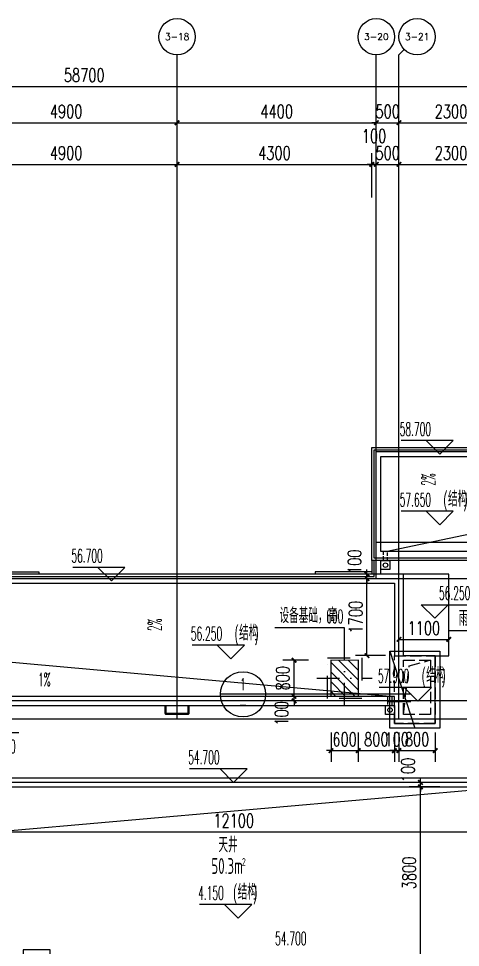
# Model space of a CAD drawing. Extents: x -59851 to 653804, y -249523 to 437614.
# Drawn here: x -20191 to -10434, y -219438 to -198923 of the extents above; entities that cross this region are included whole.
import ezdxf
from ezdxf.enums import TextEntityAlignment as Align

# ---------------------------------------------------------------- set-up
doc = ezdxf.new("R2010")
doc.units = 0
doc.header["$LTSCALE"] = 1000
doc.header["$MEASUREMENT"] = 0
doc.linetypes.add('DASH', pattern=[0.35, 0.25, -0.1])
doc.linetypes.add('DASHDOT', pattern=[1, 0.5, -0.25, 0, -0.25])
doc.layers.add('A-area(算半面积)', color=23, linetype='Continuous', plot=False)
for name, color, linetype in [('A-ROOF', 7, 'Continuous'), ('A-屋顶', 4, 'Continuous'), ('A-看线', 105, 'Continuous'), ('A-第三道尺寸线', 105, 'Continuous'), ('A-线脚看线', 9, 'Continuous'), ('A-雨棚', 153, 'Continuous'), ('AXIS', 3, 'Continuous'), ('AXIS_TEXT', 7, 'Continuous'), ('DIM_ELEV', 3, 'Continuous'), ('DIM_IDEN', 3, 'Continuous'), ('DIM_LEAD', 3, 'Continuous'), ('DIM_SYMB', 3, 'Continuous'), ('DOTE', 16, 'Continuous'), ('PUB_HATCH', 8, 'Continuous'), ('PUB_TEXT', 7, 'Continuous'), ('ys', 154, 'Continuous'), ('正压风口', 212, 'Continuous'), ('通风排烟', 4, 'Continuous')]:
    doc.layers.add(name, color=color, linetype=linetype)
doc.styles.add('_TCH_AXIS', font='COMPLEX', dxfattribs={"bigfont": 'GBCBIG'})
doc.styles.add('_TCH_DIM', font='SIMPLEX.shx', dxfattribs={"width": 0.7, "bigfont": 'GBCBIG.shx'})
doc.styles.add('_TCH_DIM_T3', font='SIMPLEX.shx', dxfattribs={"width": 0.705882, "bigfont": 'GBCBIG.shx'})
doc.styles.add('_TCH_LABEL', font='COMPLEX', dxfattribs={"bigfont": 'GBCBIG'})
doc.styles.add('COMPLEX', font='COMPLEX')
doc.styles.get("Standard").update_dxf_attribs({"font": 'gbenor.shx', "width": 0.7, "bigfont": 'gbcbig.shx'})
doc.dimstyles.new('_TCH_ARCH&&100', dxfattribs={"dimtxt": 297.5, "dimasz": 100, "dimexe": 250, "dimexo": 300, "dimgap": 100, "dimtad": 1, "dimdec": 0, "dimzin": 0, "dimdsep": 46, "dimtxsty": '_TCH_DIM_T3', "dimblk": 'ARCHTICK', "dimcen": 0.09, "dimclrt": 7, "dimazin": 2, "dimtfac": 1, "dimtdec": 0, "dimtix": 1, "dimtmove": 2, "dimatfit": 3, "dimfxl": 0, "dimtolj": 1, "dimtzin": 0, "dimarcsym": 0})
pattern_1 = [(135, (273331.14, -290013.3), (-107.12668, -107.12668), [])]

# ---------------------------------------------------------------- blocks, each defined once
blk = doc.blocks.new('18roof0330')
at = {"layer": 'A-ROOF'}
for points in [[(-17814, -90202), (-17814, -90102), (-5314, -90102), (-5314, -94302), (-16014, -94302), (-16014, -97402), (-17814, -97402), (-17814, -93702)], [(-17614, -90302), (-5514, -90302), (-5514, -94102), (-15614, -94102), (-15614, -93902), (-16214, -93902), (-16214, -97202), (-17614, -97202), (-17614, -93702)]]:
    blk.add_lwpolyline(points, dxfattribs=at)
at = {"layer": 'A-看线'}
blk.add_lwpolyline([(-17614, -97202), (-16916, -91300), (-5514, -90302)], dxfattribs=at)
at = {"layer": 'DIM_ELEV'}
for p, q in [((-11264, -89902), (-12538, -89902)), ((-11564, -90202), (-11864, -89902)), ((-11564, -90202), (-11264, -89902)), ((-11165, -92896), (-12318, -92896)), ((-11465, -93196), (-11765, -92896)), ((-11465, -93196), (-11165, -92896))]:
    blk.add_line(p, q, dxfattribs=at)
at = {"layer": 'PUB_TEXT', "style": '_TCH_DIM'}
for s, height, width, p in [('54.700', 297.5, 0.494118, (-12568, -89797)), ('4.150', 297.5, 0.494118, (-12348, -92791)), ('(', 298, 0.494118, (-11574, -92791)), ('结构', 337.6, 0.7, (-11476, -92791)), (')', 298, 0.494118, (-11132, -92791)), ('54.700', 297.5, 0.494118, (-10648, -93797))]:
    blk.add_text(s, height=height, dxfattribs=dict(at, width=width)).set_placement(p)
at = {"layer": 'PUB_TEXT', "width": 0.7}
for s, height, p in [('天井', 337.6, (-11900, -91746)), ('50.3m', 350, (-12058, -92223)), ('2', 175, (-11385, -92048))]:
    blk.add_text(s, height=height, dxfattribs=at).set_placement(p)
blk = doc.blocks.new('A$C0EE327CC')
at = {"layer": 'A-屋顶'}
for points in [[(520, 200), (520, 20, -0.414214), (500, 0), (20, 0, -0.414214), (0, 20), (0, 200)], [(500, 200), (500, 40, -0.414214), (480, 20), (40, 20, -0.414214), (20, 40), (20, 200)]]:
    blk.add_lwpolyline(points, format="xyb", dxfattribs=at)
blk = doc.blocks.new('hexintongroof0330')
for points in [[(-17814, -145002), (-17814, -147902), (-8014, -147902), (-8014, -148302), (-7114, -148302), (-7114, -146802), (-7814, -146802), (-7814, -145002), (-8314, -145002), (-8314, -144702), (-8514, -144702), (-8514, -145002), (-20114, -145002), (-20114, -148102)], [(-17764, -145052), (-17764, -147902)]]:
    blk.add_lwpolyline(points)
for points in [[(-20114, -149602), (-17614, -149602), (-17614, -152102), (-20114, -152102)], [(-20064, -149652), (-17664, -149652), (-17664, -152052), (-20064, -152052)], [(-19914, -149802), (-17814, -149802), (-17814, -151902), (-19914, -151902)], [(-4214, -151302), (-3214, -151302), (-3214, -153702), (-4214, -153702)]]:
    blk.add_lwpolyline(points, close=True)
at = {"linetype": 'DASH'}
for points in [[(-4114, -151402), (-3314, -151402), (-3314, -153602), (-4114, -153602)], [(-4014, -151502), (-3414, -151502), (-3414, -153502), (-4014, -153502)]]:
    blk.add_lwpolyline(points, close=True, dxfattribs=at)
at = {"layer": 'A-ROOF'}
for points in [[(-8514, -142202), (-5514, -142202), (-5514, -144702), (-8514, -144702)], [(-8464, -142252), (-5564, -142252), (-5564, -144652), (-8464, -144652)], [(-8314, -142402), (-5714, -142402), (-5714, -144502), (-8314, -144502)], [(-8114, -146702), (-7014, -146702), (-7014, -148402), (-8114, -148402)]]:
    blk.add_lwpolyline(points, close=True, dxfattribs=at)
for points in [[(-17764, -145052), (-8464, -145052), (-8464, -144702)], [(-20114, -148152), (-20064, -148152), (-20064, -145052), (-17814, -145052)], [(-20114, -148302), (-19914, -148302), (-19914, -145202), (-17814, -145202)], [(-17614, -145202), (-8014, -145202), (-8014, -146802)], [(-8014, -147702), (-17614, -147702), (-17614, -145202)], [(-16514, -147902), (-16514, -148302), (-17814, -148302), (-17814, -147902)], [(-16514, -147902), (-16514, -148302), (-17814, -148302)]]:
    blk.add_lwpolyline(points, dxfattribs=at)
at = {"layer": 'A-ROOF', "linetype": 'DASH'}
for points in [[(-8014, -146802), (-7114, -146802), (-7114, -148302), (-8014, -148302)], [(-7814, -146902), (-7214, -146902), (-7214, -148102), (-7814, -148102)]]:
    blk.add_lwpolyline(points, close=True, dxfattribs=at)
blk.add_lwpolyline([(-7814, -148102), (-7688, -147028), (-7216, -146897)], dxfattribs=at)
at = {"layer": 'A-雨棚'}
for points in [[(-5514, -142702), (-4514, -142702), (-4514, -144402), (-5514, -144402)], [(-7114, -146802), (-6814, -146802), (-6814, -145002), (-7814, -145002)], [(-17814, -146502), (-18814, -146502), (-18814, -147702), (-17814, -147702)], [(-17614, -152102), (-17614, -153102), (-20114, -153102), (-20114, -152102)]]:
    blk.add_lwpolyline(points, dxfattribs=at)
at = {"layer": 'DIM_ELEV'}
for p, q in [((-6714, -142052), (-7867, -142052)), ((-7014, -142352), (-7314, -142052)), ((-7014, -142352), (-6714, -142052)), ((-4633, -143210), (-5786, -143210)), ((-4933, -143510), (-5233, -143210)), ((-4933, -143510), (-4633, -143210)), ((-6714, -143613), (-7867, -143613)), ((-7014, -143913), (-7314, -143613)), ((-7014, -143913), (-6714, -143613)), ((-18096, -144852), (-19250, -144852)), ((-18396, -145152), (-18696, -144852)), ((-18396, -145152), (-18096, -144852)), ((-13964, -144852), (-15117, -144852)), ((-14264, -145152), (-14564, -144852)), ((-14264, -145152), (-13964, -144852)), ((-7125, -145976), (-7425, -145676)), ((-7425, -145676), (-6272, -145676)), ((-7125, -145976), (-6825, -145676)), ((-11327, -146571), (-12480, -146571)), ((-11627, -146871), (-11927, -146571)), ((-11627, -146871), (-11327, -146571)), ((-18163, -147197), (-19317, -147197)), ((-18463, -147497), (-18763, -147197)), ((-18463, -147497), (-18163, -147197)), ((-7195, -147506), (-8348, -147506)), ((-7495, -147806), (-7795, -147506)), ((-7495, -147806), (-7195, -147506)), ((-17164, -148202), (-17464, -148502)), ((-17164, -148202), (-16864, -148502)), ((-17464, -148502), (-16310, -148502)), ((-18267, -150686), (-19421, -150686)), ((-18567, -150986), (-18867, -150686)), ((-18567, -150986), (-18267, -150686)), ((-18864, -152002), (-19164, -151702)), ((-19164, -151702), (-18010, -151702)), ((-18864, -152002), (-18564, -151702)), ((-3714, -152502), (-4014, -152202)), ((-4014, -152202), (-2860, -152202)), ((-3714, -152502), (-3414, -152202)), ((-18267, -152668), (-19421, -152668)), ((-18567, -152968), (-18867, -152668)), ((-18567, -152968), (-18267, -152668))]:
    blk.add_line(p, q, dxfattribs=at)
at = {"layer": 'DIM_LEAD'}
for p, q in [((-4514, -143552), (-4402, -143552)), ((-4514, -143552), (-4402, -143552)), ((-4402, -143552), (-3876, -143552)), ((-6814, -146247), (-6702, -146247)), ((-6814, -146247), (-6702, -146247)), ((-6702, -146247), (-6176, -146247)), ((-18314, -146286), (-18963, -146286)), ((-18314, -146502), (-18314, -146286)), ((-18314, -146502), (-18314, -146286)), ((-20446, -151442), (-21621, -151442)), ((-20314, -151442), (-20446, -151442)), ((-20226, -152602), (-20751, -152602)), ((-20114, -152602), (-20226, -152602)), ((-20114, -152602), (-20226, -152602))]:
    blk.add_line(p, q, dxfattribs=at)
for points, const_width in [([(-4524, -143552, 1), (-4504, -143552, 1)], 20), ([(-4524, -143552, 1), (-4504, -143552, 1)], 20), ([(-6824, -146247, 1), (-6804, -146247, 1)], 20), ([(-6824, -146247, 1), (-6804, -146247, 1)], 20), ([(-18314, -146508, 1), (-18314, -146495, 1)], 13.3), ([(-18314, -146508, 1), (-18314, -146495, 1)], 13.3), ([(-20307, -151442, 1), (-20320, -151442, 1)], 13.3), ([(-20104, -152602, 1), (-20124, -152602, 1)], 20), ([(-20104, -152602, 1), (-20124, -152602, 1)], 20)]:
    blk.add_lwpolyline(points, format="xyb", close=True, dxfattribs=dict(at, const_width=const_width))
at = {"layer": 'DIM_SYMB'}
for points in [[(-7010, -142628, 0, 0, 0), (-7010, -143121, 80, 0, 0), (-7010, -143421, 0, 0, 0)], [(-5896, -144396, 0, 0, 0), (-6390, -144396, 80, 0, 0), (-6690, -144396, 0, 0, 0)], [(-13055, -145837, 0, 0, 0), (-13055, -146331, 80, 0, 0), (-13055, -146631, 0, 0, 0)], [(-16052, -147583, 0, 0, 0), (-15559, -147583, 80, 0, 0), (-15259, -147583, 0, 0, 0)], [(-19846, -150004, 0, 0, 0), (-19352, -150004, 80, 0, 0), (-19052, -150004, 0, 0, 0)], [(-18886, -151617, 0, 0, 0), (-18886, -151124, 80, 0, 0), (-18886, -150824, 0, 0, 0)]]:
    blk.add_lwpolyline(points, format="xyseb", dxfattribs=at)
at = {"layer": 'ys'}
for points in [[(-8214, -144502), (-5714, -143976)], [(-8114, -147702), (-17614, -146850)], [(-8114, -146702), (-7564, -148402)], [(-19914, -150244), (-17814, -149802)], [(-3214, -151302), (-4214, -153702)], [(-4214, -151302), (-3214, -153702)]]:
    blk.add_lwpolyline(points, dxfattribs=at)
at = {"layer": 'ys', "linetype": 'DASH', "ltscale": 0.3}
for points in [[(-8164, -144502), (-8264, -144502), (-8264, -144702), (-8164, -144702)], [(-8064, -147702), (-8164, -147702), (-8164, -147902), (-8064, -147902)]]:
    blk.add_lwpolyline(points, close=True, dxfattribs=at)
at = {"layer": 'ys'}
for points in [[(-8314, -144902), (-8314, -144702), (-8114, -144702), (-8114, -144902)], [(-8214, -148102), (-8214, -147902), (-8014, -147902), (-8014, -148102)]]:
    blk.add_lwpolyline(points, close=True, dxfattribs=at)
for centre in [(-8212, -144802), (-8112, -148002)]:
    blk.add_circle(centre, 50, dxfattribs=at)
at = {"layer": 'PUB_HATCH'}
for p in [(-6374, -144902), (-13074, -148102)]:
    blk.add_blockref('A$C0EE327CC', p, dxfattribs=at)
at = {"layer": 'PUB_HATCH', "rotation": 270}
blk.add_blockref('A$C0EE327CC', (-20314, -151182), dxfattribs=at)
at = {"layer": 'PUB_TEXT', "style": '_TCH_DIM'}
for s, height, width, p in [('58.700', 297.5, 0.494118, (-7897, -141947)), ('(', 298, 0.494118, (-4849, -143105)), ('结构', 337.6, 0.7, (-4751, -143105)), (')', 298, 0.494118, (-4407, -143105)), ('57.650', 297.5, 0.494118, (-5816, -143105)), ('(', 298, 0.494118, (-6930, -143508)), ('结构', 337.6, 0.7, (-6832, -143508)), (')', 298, 0.494118, (-6488, -143508)), ('雨棚', 337.6, 0.7, (-4294, -143447)), ('57.650', 297.5, 0.494118, (-7897, -143508)), ('1%', 297.5, 0.494118, (-6303, -144292)), ('54.700', 297.5, 0.494118, (-19280, -144747)), ('56.700', 297.5, 0.494118, (-15147, -144747)), ('(', 298, 0.494118, (-6172, -145571)), ('结构', 337.6, 0.7, (-6074, -145571)), (')', 298, 0.494118, (-5730, -145571)), ('56.250', 297.5, 0.494118, (-7030, -145571)), ('雨棚', 337.6, 0.7, (-18858, -146182)), ('雨棚', 337.6, 0.7, (-6594, -146142)), ('56.250', 297.5, 0.494118, (-12510, -146466)), ('(', 298, 0.494118, (-11543, -146466)), ('结构', 337.6, 0.7, (-11445, -146466)), (')', 298, 0.494118, (-11101, -146466)), ('56.250', 297.5, 0.494118, (-19347, -147092)), ('(', 298, 0.494118, (-18380, -147092)), ('结构', 337.6, 0.7, (-18282, -147092)), (')', 298, 0.494118, (-17938, -147092)), ('(', 298, 0.494118, (-7411, -147401)), ('结构', 337.6, 0.7, (-7313, -147401)), (')', 298, 0.494118, (-6969, -147401)), ('1%', 297.5, 0.494118, (-15883, -147478)), ('57.900', 297.5, 0.494118, (-8378, -147401)), ('54.700', 297.5, 0.494118, (-17068, -148957)), ('1%', 297.5, 0.494118, (-19677, -149900)), ('57.650', 297.5, 0.494118, (-19451, -150581)), ('(', 298, 0.494118, (-18484, -150581)), ('结构', 337.6, 0.7, (-18386, -150581)), (')', 298, 0.494118, (-18042, -150581)), ('钢爬梯，余同', 337.6, 0.7, (-21516, -151337)), ('58.700', 297.5, 0.494118, (-18768, -151597)), ('54.700', 297.5, 0.494118, (-3618, -152097)), ('雨棚', 337.6, 0.7, (-20646, -152497)), ('(', 298, 0.494118, (-18484, -152563)), ('结构', 337.6, 0.7, (-18386, -152563)), (')', 298, 0.494118, (-18042, -152563)), ('56.250', 297.5, 0.494118, (-19451, -152563))]:
    blk.add_text(s, height=height, dxfattribs=dict(at, width=width)).set_placement(p)
at = {"layer": 'PUB_TEXT', "style": '_TCH_DIM', "width": 0.494118}
for p in [(-7115, -143049), (-13160, -146258), (-18992, -151462)]:
    blk.add_text('2%', height=297.5, rotation=90, dxfattribs=at).set_placement(p)
blk = doc.blocks.new('roofzhouxian')
at = {"layer": 'DOTE'}
for p, q in [((-16692, -289795), (-16692, -279124)), ((-12292, -286695), (-12292, -279124)), ((-11792, -289795), (-11792, -279124)), ((11694, -283895), (-12292, -283895)), ((11694, -285895), (-12292, -285895)), ((11694, -286695), (-23892, -286695)), ((11694, -289395), (-25892, -289395)), ((11694, -289795), (-49367, -289795)), ((11694, -291195), (-25892, -291195))]:
    blk.add_line(p, q, dxfattribs=at)
blk = doc.blocks.new('600800sbjc')
at = {"layer": '正压风口'}
h = blk.add_hatch(dxfattribs=at)
h.set_pattern_fill('ANSI31', color=256, scale=1212, angle=90, style=0)
h.set_pattern_definition(pattern_1)
h.paths.add_polyline_path([(-15398, -201366), (-15398, -200566), (-15998, -200566), (-15998, -201366)])
h = blk.add_hatch(dxfattribs=at)
h.set_pattern_fill('ANSI31', color=256, scale=1212, angle=90, style=0)
h.set_pattern_definition(pattern_1)
h.paths.add_polyline_path([(-15398, -201366), (-15398, -200566), (-15998, -200566), (-15998, -201366)])
at = {"layer": '正压风口', "color": 8, "linetype": 'DASHDOT'}
for p, q in [((-15699, -201566), (-15699, -200208)), ((-16309, -200964), (-15088, -200964))]:
    blk.add_line(p, q, dxfattribs=at)
at = {"layer": '正压风口', "const_width": 28.3}
blk.add_lwpolyline([(-15398, -201366), (-15398, -200566), (-15998, -200566), (-15998, -201366)], close=True, dxfattribs=at)
blk.add_lwpolyline([(-15398, -201366), (-15398, -200566), (-15998, -200566), (-15998, -201366)], close=True, dxfattribs=at)
at = {"layer": '通风排烟', "color": 8, "linetype": 'DASHDOT'}
blk.add_lwpolyline([(-15319, -201414), (-16079, -201414), (-16079, -200514), (-15319, -200514)], close=True, dxfattribs=at)
blk.add_lwpolyline([(-15319, -201414), (-16079, -201414), (-16079, -200514), (-15319, -200514)], close=True, dxfattribs=at)
blk = doc.blocks.new('_ArchTick')
at = {"color": 0, "linetype": 'ByBlock', "const_width": 0.4}
blk.add_lwpolyline([(-0.5, -0.5), (0.5, 0.5)], dxfattribs=at)
blk = doc.blocks.new('*D1142')
at = {"layer": 'A-第三道尺寸线', "color": 0, "lineweight": -2, "transparency": 16777216}
for p, q in [((-13791, -213094), (-14358, -213094)), ((-14108, -213894), (-14108, -213094)), ((-13791, -213894), (-14358, -213894))]:
    blk.add_line(p, q, dxfattribs=at)
at = {"layer": 'Defpoints', "color": 0, "transparency": 16777216}
for p in [(-14108, -213094), (-13491, -213094), (-13491, -213894)]:
    blk.add_point(p, dxfattribs=at)
at = {"layer": 'A-第三道尺寸线', "color": 0, "lineweight": -2, "transparency": 16777216, "xscale": 100, "yscale": 100, "zscale": 100}
for p, rotation in [((-14108, -213094), 90), ((-14108, -213894), 270)]:
    blk.add_blockref('_ArchTick', p, dxfattribs=dict(at, rotation=rotation))
at = {"layer": 'A-第三道尺寸线', "color": 7, "transparency": 16777216, "insert": (-14357, -213494), "char_height": 297.5, "attachment_point": 5, "rotation": 90, "style": '_TCH_DIM_T3'}
blk.add_mtext('\\A1;800', dxfattribs=at)
blk = doc.blocks.new('*D1143')
at = {"layer": 'A-第三道尺寸线', "color": 0, "lineweight": -2, "transparency": 16777216}
for p, q in [((-13791, -213894), (-14358, -213894)), ((-14108, -213894), (-14108, -213794)), ((-14108, -213994), (-14108, -213894)), ((-13791, -213994), (-14358, -213994)), ((-14108, -213994), (-14108, -214094))]:
    blk.add_line(p, q, dxfattribs=at)
at = {"layer": 'Defpoints', "color": 0, "transparency": 16777216}
for p in [(-14108, -213894), (-13491, -213894), (-13491, -213994)]:
    blk.add_point(p, dxfattribs=at)
at = {"layer": 'A-第三道尺寸线', "color": 0, "lineweight": -2, "transparency": 16777216, "xscale": 100, "yscale": 100, "zscale": 100}
for p, rotation in [((-14108, -213894), 270), ((-14108, -213994), 90)]:
    blk.add_blockref('_ArchTick', p, dxfattribs=dict(at, rotation=rotation))
at = {"layer": 'A-第三道尺寸线', "color": 7, "transparency": 16777216, "insert": (-14383, -214269), "char_height": 297.5, "attachment_point": 5, "rotation": 90, "style": '_TCH_DIM_T3'}
blk.add_mtext('\\A1;100', dxfattribs=at)
blk = doc.blocks.new('*D1271')
at = {"layer": 'A-第三道尺寸线', "color": 0, "lineweight": -2, "transparency": 16777216}
for p, q in [((-21491, -217301), (-21491, -216637)), ((-9391, -217301), (-9391, -216637)), ((-21491, -216887), (-9391, -216887))]:
    blk.add_line(p, q, dxfattribs=at)
at = {"layer": 'Defpoints', "color": 0, "transparency": 16777216}
for p in [(-9391, -216887), (-21491, -217601), (-9391, -217601)]:
    blk.add_point(p, dxfattribs=at)
at = {"layer": 'A-第三道尺寸线', "color": 0, "lineweight": -2, "transparency": 16777216, "xscale": 100, "yscale": 100, "zscale": 100, "rotation": 180}
blk.add_blockref('_ArchTick', (-21491, -216887), dxfattribs=at)
at = {"layer": 'A-第三道尺寸线', "color": 0, "lineweight": -2, "transparency": 16777216, "xscale": 100, "yscale": 100, "zscale": 100}
blk.add_blockref('_ArchTick', (-9391, -216887), dxfattribs=at)
at = {"layer": 'A-第三道尺寸线', "color": 7, "transparency": 16777216, "insert": (-15441, -216638), "char_height": 297.5, "attachment_point": 5, "style": '_TCH_DIM_T3'}
blk.add_mtext('\\A1;12100', dxfattribs=at)
blk = doc.blocks.new('*D1274')
at = {"layer": 'A-第三道尺寸线', "color": 0, "lineweight": -2, "transparency": 16777216}
for p, q in [((-10891, -215894), (-11567, -215894)), ((-11317, -219694), (-11317, -215894)), ((-10891, -219694), (-11567, -219694))]:
    blk.add_line(p, q, dxfattribs=at)
at = {"layer": 'Defpoints', "color": 0, "transparency": 16777216}
for p in [(-11317, -215894), (-10591, -215894), (-10591, -219694)]:
    blk.add_point(p, dxfattribs=at)
at = {"layer": 'A-第三道尺寸线', "color": 0, "lineweight": -2, "transparency": 16777216, "xscale": 100, "yscale": 100, "zscale": 100}
for p, rotation in [((-11317, -215894), 90), ((-11317, -219694), 270)]:
    blk.add_blockref('_ArchTick', p, dxfattribs=dict(at, rotation=rotation))
at = {"layer": 'A-第三道尺寸线', "color": 7, "transparency": 16777216, "insert": (-11566, -217794), "char_height": 297.5, "attachment_point": 5, "rotation": 90, "style": '_TCH_DIM_T3'}
blk.add_mtext('\\A1;3800', dxfattribs=at)
blk = doc.blocks.new('*D1275')
at = {"layer": 'A-第三道尺寸线', "color": 0, "lineweight": -2, "transparency": 16777216}
for p, q in [((-10891, -215794), (-11567, -215794)), ((-11317, -215794), (-11317, -215694)), ((-11317, -215894), (-11317, -215794)), ((-10891, -215894), (-11567, -215894)), ((-11317, -215894), (-11317, -215994))]:
    blk.add_line(p, q, dxfattribs=at)
at = {"layer": 'Defpoints', "color": 0, "transparency": 16777216}
for p in [(-11317, -215794), (-10591, -215794), (-10591, -215894)]:
    blk.add_point(p, dxfattribs=at)
at = {"layer": 'A-第三道尺寸线', "color": 0, "lineweight": -2, "transparency": 16777216, "xscale": 100, "yscale": 100, "zscale": 100}
for p, rotation in [((-11317, -215794), 270), ((-11317, -215894), 90)]:
    blk.add_blockref('_ArchTick', p, dxfattribs=dict(at, rotation=rotation))
at = {"layer": 'A-第三道尺寸线', "color": 7, "transparency": 16777216, "insert": (-11592, -215519), "char_height": 297.5, "attachment_point": 5, "rotation": 90, "style": '_TCH_DIM_T3'}
blk.add_mtext('\\A1;100', dxfattribs=at)
blk = doc.blocks.new('*D1276')
at = {"layer": 'A-第三道尺寸线', "color": 0, "lineweight": -2, "transparency": 16777216}
for p, q in [((-13291, -214694), (-13291, -215342)), ((-12691, -214694), (-12691, -215342)), ((-13291, -215092), (-13391, -215092)), ((-13291, -215092), (-12691, -215092)), ((-12691, -215092), (-12591, -215092))]:
    blk.add_line(p, q, dxfattribs=at)
at = {"layer": 'Defpoints', "color": 0, "transparency": 16777216}
for p in [(-13291, -214394), (-12691, -214394), (-12691, -215092)]:
    blk.add_point(p, dxfattribs=at)
at = {"layer": 'A-第三道尺寸线', "color": 0, "lineweight": -2, "transparency": 16777216, "xscale": 100, "yscale": 100, "zscale": 100}
blk.add_blockref('_ArchTick', (-13291, -215092), dxfattribs=at)
at = {"layer": 'A-第三道尺寸线', "color": 0, "lineweight": -2, "transparency": 16777216, "xscale": 100, "yscale": 100, "zscale": 100, "rotation": 180}
blk.add_blockref('_ArchTick', (-12691, -215092), dxfattribs=at)
at = {"layer": 'A-第三道尺寸线', "color": 7, "transparency": 16777216, "insert": (-12991, -214843), "char_height": 297.5, "attachment_point": 5, "style": '_TCH_DIM_T3'}
blk.add_mtext('\\A1;600', dxfattribs=at)
blk = doc.blocks.new('*D1277')
at = {"layer": 'A-第三道尺寸线', "color": 0, "lineweight": -2, "transparency": 16777216}
for p, q in [((-12691, -214694), (-12691, -215342)), ((-11891, -214694), (-11891, -215342)), ((-12691, -215092), (-11891, -215092))]:
    blk.add_line(p, q, dxfattribs=at)
at = {"layer": 'Defpoints', "color": 0, "transparency": 16777216}
for p in [(-12691, -214394), (-11891, -214394), (-11891, -215092)]:
    blk.add_point(p, dxfattribs=at)
at = {"layer": 'A-第三道尺寸线', "color": 0, "lineweight": -2, "transparency": 16777216, "xscale": 100, "yscale": 100, "zscale": 100, "rotation": 180}
blk.add_blockref('_ArchTick', (-12691, -215092), dxfattribs=at)
at = {"layer": 'A-第三道尺寸线', "color": 0, "lineweight": -2, "transparency": 16777216, "xscale": 100, "yscale": 100, "zscale": 100}
blk.add_blockref('_ArchTick', (-11891, -215092), dxfattribs=at)
at = {"layer": 'A-第三道尺寸线', "color": 7, "transparency": 16777216, "insert": (-12291, -214843), "char_height": 297.5, "attachment_point": 5, "style": '_TCH_DIM_T3'}
blk.add_mtext('\\A1;800', dxfattribs=at)
blk = doc.blocks.new('*D1278')
at = {"layer": 'A-第三道尺寸线', "color": 0, "lineweight": -2, "transparency": 16777216}
for p, q in [((-11891, -214694), (-11891, -215342)), ((-11791, -214694), (-11791, -215342)), ((-11891, -215092), (-11991, -215092)), ((-11891, -215092), (-11791, -215092)), ((-11791, -215092), (-11691, -215092))]:
    blk.add_line(p, q, dxfattribs=at)
at = {"layer": 'Defpoints', "color": 0, "transparency": 16777216}
for p in [(-11891, -214394), (-11791, -214394), (-11791, -215092)]:
    blk.add_point(p, dxfattribs=at)
at = {"layer": 'A-第三道尺寸线', "color": 0, "lineweight": -2, "transparency": 16777216, "xscale": 100, "yscale": 100, "zscale": 100}
blk.add_blockref('_ArchTick', (-11891, -215092), dxfattribs=at)
at = {"layer": 'A-第三道尺寸线', "color": 0, "lineweight": -2, "transparency": 16777216, "xscale": 100, "yscale": 100, "zscale": 100, "rotation": 180}
blk.add_blockref('_ArchTick', (-11791, -215092), dxfattribs=at)
at = {"layer": 'A-第三道尺寸线', "color": 7, "transparency": 16777216, "insert": (-11841, -214843), "char_height": 297.5, "attachment_point": 5, "style": '_TCH_DIM_T3'}
blk.add_mtext('\\A1;100', dxfattribs=at)
blk = doc.blocks.new('*D1279')
at = {"layer": 'A-第三道尺寸线', "color": 0, "lineweight": -2, "transparency": 16777216}
for p, q in [((-11791, -214694), (-11791, -215342)), ((-10991, -214694), (-10991, -215342)), ((-11791, -215092), (-10991, -215092))]:
    blk.add_line(p, q, dxfattribs=at)
at = {"layer": 'Defpoints', "color": 0, "transparency": 16777216}
for p in [(-11791, -214394), (-10991, -214394), (-10991, -215092)]:
    blk.add_point(p, dxfattribs=at)
at = {"layer": 'A-第三道尺寸线', "color": 0, "lineweight": -2, "transparency": 16777216, "xscale": 100, "yscale": 100, "zscale": 100, "rotation": 180}
blk.add_blockref('_ArchTick', (-11791, -215092), dxfattribs=at)
at = {"layer": 'A-第三道尺寸线', "color": 0, "lineweight": -2, "transparency": 16777216, "xscale": 100, "yscale": 100, "zscale": 100}
blk.add_blockref('_ArchTick', (-10991, -215092), dxfattribs=at)
at = {"layer": 'A-第三道尺寸线', "color": 7, "transparency": 16777216, "insert": (-11391, -214843), "char_height": 297.5, "attachment_point": 5, "style": '_TCH_DIM_T3'}
blk.add_mtext('\\A1;800', dxfattribs=at)
blk = doc.blocks.new('*D1280')
at = {"layer": 'A-第三道尺寸线', "color": 0, "lineweight": -2, "transparency": 16777216}
for p, q in [((-11791, -212951), (-11791, -212385)), ((-10691, -212951), (-10691, -212385)), ((-11791, -212635), (-10691, -212635))]:
    blk.add_line(p, q, dxfattribs=at)
at = {"layer": 'Defpoints', "color": 0, "transparency": 16777216}
for p in [(-10691, -212635), (-11791, -213251), (-10691, -213251)]:
    blk.add_point(p, dxfattribs=at)
at = {"layer": 'A-第三道尺寸线', "color": 0, "lineweight": -2, "transparency": 16777216, "xscale": 100, "yscale": 100, "zscale": 100, "rotation": 180}
blk.add_blockref('_ArchTick', (-11791, -212635), dxfattribs=at)
at = {"layer": 'A-第三道尺寸线', "color": 0, "lineweight": -2, "transparency": 16777216, "xscale": 100, "yscale": 100, "zscale": 100}
blk.add_blockref('_ArchTick', (-10691, -212635), dxfattribs=at)
at = {"layer": 'A-第三道尺寸线', "color": 7, "transparency": 16777216, "insert": (-11241, -212386), "char_height": 297.5, "attachment_point": 5, "style": '_TCH_DIM_T3'}
blk.add_mtext('\\A1;1100', dxfattribs=at)
blk = doc.blocks.new('*D1281')
at = {"layer": 'A-第三道尺寸线', "color": 0, "lineweight": -2, "transparency": 16777216}
for p, q in [((-12497, -211194), (-12497, -211094)), ((-12091, -211194), (-12747, -211194)), ((-12091, -211294), (-12747, -211294)), ((-12497, -211294), (-12497, -211194)), ((-12497, -211294), (-12497, -211394))]:
    blk.add_line(p, q, dxfattribs=at)
at = {"layer": 'Defpoints', "color": 0, "transparency": 16777216}
for p in [(-12497, -211194), (-11791, -211194), (-11791, -211294)]:
    blk.add_point(p, dxfattribs=at)
at = {"layer": 'A-第三道尺寸线', "color": 0, "lineweight": -2, "transparency": 16777216, "xscale": 100, "yscale": 100, "zscale": 100}
for p, rotation in [((-12497, -211194), 270), ((-12497, -211294), 90)]:
    blk.add_blockref('_ArchTick', p, dxfattribs=dict(at, rotation=rotation))
at = {"layer": 'A-第三道尺寸线', "color": 7, "transparency": 16777216, "insert": (-12772, -210919), "char_height": 297.5, "attachment_point": 5, "rotation": 90, "style": '_TCH_DIM_T3'}
blk.add_mtext('\\A1;100', dxfattribs=at)
blk = doc.blocks.new('*D1282')
at = {"layer": 'A-第三道尺寸线', "color": 0, "lineweight": -2, "transparency": 16777216}
for p, q in [((-12091, -211294), (-12747, -211294)), ((-12497, -212994), (-12497, -211294)), ((-12091, -212994), (-12747, -212994))]:
    blk.add_line(p, q, dxfattribs=at)
at = {"layer": 'Defpoints', "color": 0, "transparency": 16777216}
for p in [(-12497, -211294), (-11791, -211294), (-11791, -212994)]:
    blk.add_point(p, dxfattribs=at)
at = {"layer": 'A-第三道尺寸线', "color": 0, "lineweight": -2, "transparency": 16777216, "xscale": 100, "yscale": 100, "zscale": 100}
for p, rotation in [((-12497, -211294), 90), ((-12497, -212994), 270)]:
    blk.add_blockref('_ArchTick', p, dxfattribs=dict(at, rotation=rotation))
at = {"layer": 'A-第三道尺寸线', "color": 7, "transparency": 16777216, "insert": (-12746, -212144), "char_height": 297.5, "attachment_point": 5, "rotation": 90, "style": '_TCH_DIM_T3'}
blk.add_mtext('\\A1;1700', dxfattribs=at)
blk = doc.blocks.new('*D1360')
at = {"layer": 'A-第三道尺寸线', "color": 0, "lineweight": -2, "transparency": 16777216}
for p, q in [((-21591, -202872), (-21591, -201893)), ((-16691, -202872), (-16691, -201893)), ((-21591, -202143), (-16691, -202143))]:
    blk.add_line(p, q, dxfattribs=at)
at = {"layer": 'Defpoints', "color": 0, "transparency": 16777216}
for p in [(-16691, -202143), (-21591, -203172), (-16691, -203172)]:
    blk.add_point(p, dxfattribs=at)
at = {"layer": 'A-第三道尺寸线', "color": 0, "lineweight": -2, "transparency": 16777216, "xscale": 100, "yscale": 100, "zscale": 100, "rotation": 180}
blk.add_blockref('_ArchTick', (-21591, -202143), dxfattribs=at)
at = {"layer": 'A-第三道尺寸线', "color": 0, "lineweight": -2, "transparency": 16777216, "xscale": 100, "yscale": 100, "zscale": 100}
blk.add_blockref('_ArchTick', (-16691, -202143), dxfattribs=at)
at = {"layer": 'A-第三道尺寸线', "color": 7, "transparency": 16777216, "insert": (-19141, -201894), "char_height": 297.5, "attachment_point": 5, "style": '_TCH_DIM_T3'}
blk.add_mtext('\\A1;4900', dxfattribs=at)
blk = doc.blocks.new('*D1361')
at = {"layer": 'A-第三道尺寸线', "color": 0, "lineweight": -2, "transparency": 16777216}
for p, q in [((-16691, -202872), (-16691, -201893)), ((-12391, -202872), (-12391, -201893)), ((-16691, -202143), (-12391, -202143))]:
    blk.add_line(p, q, dxfattribs=at)
at = {"layer": 'Defpoints', "color": 0, "transparency": 16777216}
for p in [(-12391, -202143), (-16691, -203172), (-12391, -203172)]:
    blk.add_point(p, dxfattribs=at)
at = {"layer": 'A-第三道尺寸线', "color": 0, "lineweight": -2, "transparency": 16777216, "xscale": 100, "yscale": 100, "zscale": 100, "rotation": 180}
blk.add_blockref('_ArchTick', (-16691, -202143), dxfattribs=at)
at = {"layer": 'A-第三道尺寸线', "color": 0, "lineweight": -2, "transparency": 16777216, "xscale": 100, "yscale": 100, "zscale": 100}
blk.add_blockref('_ArchTick', (-12391, -202143), dxfattribs=at)
at = {"layer": 'A-第三道尺寸线', "color": 7, "transparency": 16777216, "insert": (-14541, -201894), "char_height": 297.5, "attachment_point": 5, "style": '_TCH_DIM_T3'}
blk.add_mtext('\\A1;4300', dxfattribs=at)
blk = doc.blocks.new('*D1362')
at = {"layer": 'A-第三道尺寸线', "color": 0, "lineweight": -2, "transparency": 16777216}
for p, q in [((-12391, -202872), (-12391, -201893)), ((-12291, -202872), (-12291, -201893)), ((-12391, -202143), (-12491, -202143)), ((-12391, -202143), (-12291, -202143)), ((-12291, -202143), (-12191, -202143))]:
    blk.add_line(p, q, dxfattribs=at)
at = {"layer": 'Defpoints', "color": 0, "transparency": 16777216}
for p in [(-12291, -202143), (-12391, -203172), (-12291, -203172)]:
    blk.add_point(p, dxfattribs=at)
at = {"layer": 'A-第三道尺寸线', "color": 0, "lineweight": -2, "transparency": 16777216, "xscale": 100, "yscale": 100, "zscale": 100}
blk.add_blockref('_ArchTick', (-12391, -202143), dxfattribs=at)
at = {"layer": 'A-第三道尺寸线', "color": 0, "lineweight": -2, "transparency": 16777216, "xscale": 100, "yscale": 100, "zscale": 100, "rotation": 180}
blk.add_blockref('_ArchTick', (-12291, -202143), dxfattribs=at)
at = {"layer": 'A-第三道尺寸线', "color": 7, "transparency": 16777216, "insert": (-12341, -201518), "char_height": 297.5, "attachment_point": 5, "style": '_TCH_DIM_T3'}
blk.add_mtext('\\A1;100', dxfattribs=at)
blk = doc.blocks.new('*D1363')
at = {"layer": 'A-第三道尺寸线', "color": 0, "lineweight": -2, "transparency": 16777216}
for p, q in [((-12291, -202872), (-12291, -201893)), ((-11791, -202872), (-11791, -201893)), ((-12291, -202143), (-12391, -202143)), ((-12291, -202143), (-11791, -202143)), ((-11791, -202143), (-11691, -202143))]:
    blk.add_line(p, q, dxfattribs=at)
at = {"layer": 'Defpoints', "color": 0, "transparency": 16777216}
for p in [(-11791, -202143), (-12291, -203172), (-11791, -203172)]:
    blk.add_point(p, dxfattribs=at)
at = {"layer": 'A-第三道尺寸线', "color": 0, "lineweight": -2, "transparency": 16777216, "xscale": 100, "yscale": 100, "zscale": 100}
blk.add_blockref('_ArchTick', (-12291, -202143), dxfattribs=at)
at = {"layer": 'A-第三道尺寸线', "color": 0, "lineweight": -2, "transparency": 16777216, "xscale": 100, "yscale": 100, "zscale": 100, "rotation": 180}
blk.add_blockref('_ArchTick', (-11791, -202143), dxfattribs=at)
at = {"layer": 'A-第三道尺寸线', "color": 7, "transparency": 16777216, "insert": (-12041, -201894), "char_height": 297.5, "attachment_point": 5, "style": '_TCH_DIM_T3'}
blk.add_mtext('\\A1;500', dxfattribs=at)
blk = doc.blocks.new('*D1364')
at = {"layer": 'A-第三道尺寸线', "color": 0, "lineweight": -2, "transparency": 16777216}
for p, q in [((-11791, -202872), (-11791, -201893)), ((-9491, -202872), (-9491, -201893)), ((-11791, -202143), (-9491, -202143))]:
    blk.add_line(p, q, dxfattribs=at)
at = {"layer": 'Defpoints', "color": 0, "transparency": 16777216}
for p in [(-9491, -202143), (-11791, -203172), (-9491, -203172)]:
    blk.add_point(p, dxfattribs=at)
at = {"layer": 'A-第三道尺寸线', "color": 0, "lineweight": -2, "transparency": 16777216, "xscale": 100, "yscale": 100, "zscale": 100, "rotation": 180}
blk.add_blockref('_ArchTick', (-11791, -202143), dxfattribs=at)
at = {"layer": 'A-第三道尺寸线', "color": 0, "lineweight": -2, "transparency": 16777216, "xscale": 100, "yscale": 100, "zscale": 100}
blk.add_blockref('_ArchTick', (-9491, -202143), dxfattribs=at)
at = {"layer": 'A-第三道尺寸线', "color": 7, "transparency": 16777216, "insert": (-10641, -201894), "char_height": 297.5, "attachment_point": 5, "style": '_TCH_DIM_T3'}
blk.add_mtext('\\A1;2300', dxfattribs=at)
blk = doc.blocks.new('*D1388')
at = {"layer": 'AXIS', "color": 0, "lineweight": -2, "transparency": 16777216}
for p, q in [((-21591, -203423), (-21591, -200973)), ((-16691, -203423), (-16691, -200973)), ((-21591, -201223), (-16691, -201223))]:
    blk.add_line(p, q, dxfattribs=at)
at = {"layer": 'Defpoints', "color": 0, "transparency": 16777216}
for p in [(-16691, -201223), (-21591, -203723), (-16691, -203723)]:
    blk.add_point(p, dxfattribs=at)
at = {"layer": 'AXIS', "color": 0, "lineweight": -2, "transparency": 16777216, "xscale": 100, "yscale": 100, "zscale": 100, "rotation": 180}
blk.add_blockref('_ArchTick', (-21591, -201223), dxfattribs=at)
at = {"layer": 'AXIS', "color": 0, "lineweight": -2, "transparency": 16777216, "xscale": 100, "yscale": 100, "zscale": 100}
blk.add_blockref('_ArchTick', (-16691, -201223), dxfattribs=at)
at = {"layer": 'AXIS', "color": 7, "transparency": 16777216, "insert": (-19141, -200974), "char_height": 297.5, "attachment_point": 5, "style": '_TCH_DIM_T3'}
blk.add_mtext('\\A1;4900', dxfattribs=at)
blk = doc.blocks.new('*D1389')
at = {"layer": 'AXIS', "color": 0, "lineweight": -2, "transparency": 16777216}
for p, q in [((-16691, -203423), (-16691, -200973)), ((-12291, -203423), (-12291, -200973)), ((-16691, -201223), (-12291, -201223))]:
    blk.add_line(p, q, dxfattribs=at)
at = {"layer": 'Defpoints', "color": 0, "transparency": 16777216}
for p in [(-12291, -201223), (-16691, -203723), (-12291, -203723)]:
    blk.add_point(p, dxfattribs=at)
at = {"layer": 'AXIS', "color": 0, "lineweight": -2, "transparency": 16777216, "xscale": 100, "yscale": 100, "zscale": 100, "rotation": 180}
blk.add_blockref('_ArchTick', (-16691, -201223), dxfattribs=at)
at = {"layer": 'AXIS', "color": 0, "lineweight": -2, "transparency": 16777216, "xscale": 100, "yscale": 100, "zscale": 100}
blk.add_blockref('_ArchTick', (-12291, -201223), dxfattribs=at)
at = {"layer": 'AXIS', "color": 7, "transparency": 16777216, "insert": (-14491, -200974), "char_height": 297.5, "attachment_point": 5, "style": '_TCH_DIM_T3'}
blk.add_mtext('\\A1;4400', dxfattribs=at)
blk = doc.blocks.new('*D1390')
at = {"layer": 'AXIS', "color": 0, "lineweight": -2, "transparency": 16777216}
for p, q in [((-12291, -203423), (-12291, -200973)), ((-11791, -203423), (-11791, -200973)), ((-12291, -201223), (-12391, -201223)), ((-12291, -201223), (-11791, -201223)), ((-11791, -201223), (-11691, -201223))]:
    blk.add_line(p, q, dxfattribs=at)
at = {"layer": 'Defpoints', "color": 0, "transparency": 16777216}
for p in [(-11791, -201223), (-12291, -203723), (-11791, -203723)]:
    blk.add_point(p, dxfattribs=at)
at = {"layer": 'AXIS', "color": 0, "lineweight": -2, "transparency": 16777216, "xscale": 100, "yscale": 100, "zscale": 100}
blk.add_blockref('_ArchTick', (-12291, -201223), dxfattribs=at)
at = {"layer": 'AXIS', "color": 0, "lineweight": -2, "transparency": 16777216, "xscale": 100, "yscale": 100, "zscale": 100, "rotation": 180}
blk.add_blockref('_ArchTick', (-11791, -201223), dxfattribs=at)
at = {"layer": 'AXIS', "color": 7, "transparency": 16777216, "insert": (-12041, -200974), "char_height": 297.5, "attachment_point": 5, "style": '_TCH_DIM_T3'}
blk.add_mtext('\\A1;500', dxfattribs=at)
blk = doc.blocks.new('*D1391')
at = {"layer": 'AXIS', "color": 0, "lineweight": -2, "transparency": 16777216}
for p, q in [((-11791, -203423), (-11791, -200973)), ((-9491, -203423), (-9491, -200973)), ((-11791, -201223), (-9491, -201223))]:
    blk.add_line(p, q, dxfattribs=at)
at = {"layer": 'Defpoints', "color": 0, "transparency": 16777216}
for p in [(-9491, -201223), (-11791, -203723), (-9491, -203723)]:
    blk.add_point(p, dxfattribs=at)
at = {"layer": 'AXIS', "color": 0, "lineweight": -2, "transparency": 16777216, "xscale": 100, "yscale": 100, "zscale": 100, "rotation": 180}
blk.add_blockref('_ArchTick', (-11791, -201223), dxfattribs=at)
at = {"layer": 'AXIS', "color": 0, "lineweight": -2, "transparency": 16777216, "xscale": 100, "yscale": 100, "zscale": 100}
blk.add_blockref('_ArchTick', (-9491, -201223), dxfattribs=at)
at = {"layer": 'AXIS', "color": 7, "transparency": 16777216, "insert": (-10641, -200974), "char_height": 297.5, "attachment_point": 5, "style": '_TCH_DIM_T3'}
blk.add_mtext('\\A1;2300', dxfattribs=at)
blk = doc.blocks.new('*D1398')
at = {"layer": 'AXIS', "color": 0, "lineweight": -2, "transparency": 16777216}
for p, q in [((-48091, -201389), (-48091, -200173)), ((10609, -201389), (10609, -200173)), ((-48091, -200423), (10609, -200423))]:
    blk.add_line(p, q, dxfattribs=at)
at = {"layer": 'Defpoints', "color": 0, "transparency": 16777216}
for p in [(10609, -200423), (-48091, -201689), (10609, -201689)]:
    blk.add_point(p, dxfattribs=at)
at = {"layer": 'AXIS', "color": 0, "lineweight": -2, "transparency": 16777216, "xscale": 100, "yscale": 100, "zscale": 100, "rotation": 180}
blk.add_blockref('_ArchTick', (-48091, -200423), dxfattribs=at)
at = {"layer": 'AXIS', "color": 0, "lineweight": -2, "transparency": 16777216, "xscale": 100, "yscale": 100, "zscale": 100}
blk.add_blockref('_ArchTick', (10609, -200423), dxfattribs=at)
at = {"layer": 'AXIS', "color": 7, "transparency": 16777216, "insert": (-18741, -200174), "char_height": 297.5, "attachment_point": 5, "style": '_TCH_DIM_T3'}
blk.add_mtext('\\A1;58700', dxfattribs=at)
blk = doc.blocks.new('_AXISO')
blk.add_circle((0, 0), 0.5)
at = {"layer": 'AXIS_TEXT', "style": 'COMPLEX', "width": 1.041667}
blk.add_attdef('A', text='', height=0.56, dxfattribs=at).set_placement((-0.25, -0.28), (0.25, -0.28), align=Align.FIT)
blk = doc.blocks.new('rqwerqwrqq')
at = {"layer": 'A-线脚看线'}
for points in [[(-152544, 261211), (-152544, 261261), (-151244, 261261), (-151244, 261211)], [(-143894, 261261), (-145144, 261261), (-145144, 261211)]]:
    blk.add_lwpolyline(points, dxfattribs=at)

msp = doc.modelspace()

# ---------------------------------------------------------------- linework, layer by layer
at = {"layer": 'AXIS'}
for p, q in [((-11673.9, -199606), (-11791, -199723.1)), ((-16691, -203723.1), (-16691, -199723.1)), ((-12291, -203723.1), (-12291, -199723.1)), ((-11791, -203723.1), (-11791, -199723.1))]:
    msp.add_line(p, q, dxfattribs=at)
at = {"layer": 'DIM_IDEN'}
for p, q in [((-14734.8, -213848.2), (-15734.8, -213848.2)), ((-12267.8, -213848.2), (-14734.8, -213848.2)), ((-11521.9, -213848.2), (-12267.8, -213848.2))]:
    msp.add_line(p, q, dxfattribs=at)
at = {"layer": 'DIM_IDEN', "const_width": 50}
msp.add_lwpolyline([(-11521.9, -213998.2), (-12021.9, -213998.2)], dxfattribs=at)
at = {"layer": 'DIM_IDEN'}
msp.add_circle((-15234.8, -213848.2), 500, dxfattribs=at)
at = {"layer": 'DIM_LEAD'}
for p, q in [((-12991.3, -212381), (-14534.8, -212381)), ((-12991.3, -213041.8), (-12991.3, -212381))]:
    msp.add_line(p, q, dxfattribs=at)
at = {"layer": 'DIM_LEAD', "const_width": 13.3}
msp.add_lwpolyline([(-12991.3, -213048.5, 1), (-12991.3, -213035.2, 1)], format="xyb", close=True, dxfattribs=at)

# ---------------------------------------------------------------- block references
for name, p in [('roofzhouxian', (1.1, 75400.4)), ('rqwerqwrqq', (131503.2, -472404.8)), ('18roof0330', (-3877.3, -125592.5)), ('hexintongroof0330', (-3877.3, -66192.5))]:
    msp.add_blockref(name, p)
at = {"layer": 'A-area(算半面积)'}
msp.add_blockref('600800sbjc', (2707.4, -12527.9), dxfattribs=at)
at = {"layer": 'AXIS'}
ref = msp.add_blockref('_AXISO', (-16691, -199323.1), dxfattribs=dict(at, xscale=800, yscale=800, zscale=800))
ref.add_attrib('A', '3-18', dxfattribs={"layer": 'AXIS_TEXT', "height": 152.88, "style": '_TCH_AXIS'}).set_placement((-16960.4, -199399.6), (-16421.6, -199399.6), align=Align.FIT)
ref = msp.add_blockref('_AXISO', (-12291, -199323.1), dxfattribs=dict(at, xscale=800, yscale=800, zscale=800))
ref.add_attrib('A', '3-20', dxfattribs={"layer": 'AXIS_TEXT', "height": 143.86, "style": '_TCH_AXIS'}).set_placement((-12561.6, -199395), (-12020.4, -199395), align=Align.FIT)
ref = msp.add_blockref('_AXISO', (-11391, -199323.1), dxfattribs=dict(at, xscale=800, yscale=800, zscale=800))
ref.add_attrib('A', '3-21', dxfattribs={"layer": 'AXIS_TEXT', "height": 152.88, "style": '_TCH_AXIS'}).set_placement((-11660.4, -199399.6), (-11121.6, -199399.6), align=Align.FIT)

# ---------------------------------------------------------------- texts
at = {"layer": 'PUB_TEXT', "style": '_TCH_DIM'}
for s, height, width, p in [('设备基础，高', 337.59, 0.7, (-14429.8, -212276)), ('600', 297.5, 0.494118, (-13397.7, -212276))]:
    msp.add_text(s, height=height, dxfattribs=dict(at, width=width)).set_placement(p)
at = {"layer": 'PUB_TEXT', "style": '_TCH_LABEL'}
msp.add_text('1', height=267.7, dxfattribs=at).set_placement((-15292.2, -213756.6), (-15177.4, -213756.6), align=Align.FIT)
at = {"layer": 'PUB_TEXT', "style": '_TCH_LABEL', "width": 0.777778}
msp.add_text('-', height=261, dxfattribs=at).set_placement((-15321.8, -214201.8), (-15147.8, -214201.8), align=Align.FIT)

# ---------------------------------------------------------------- dimensions: what is measured, and where the dimension line sits
at = {"layer": 'A-第三道尺寸线'}
for base, p1, p2, angle, picture, middle in [((-12291, -202142.5), (-12391, -203172.5), (-12291, -203172.5), 0, '*D1362', (-12341, -201517.5)), ((-12496.8, -211194.3), (-11791, -211294.3), (-11791, -211194.3), 90, '*D1281', (-12771.8, -210919.3)), ((-14107.8, -213894.3), (-13491, -213994.3), (-13491, -213894.3), 90, '*D1143', (-14382.8, -214269.3)), ((-11316.8, -215794.3), (-10591, -215894.3), (-10591, -215794.3), 90, '*D1275', (-11591.8, -215519.3))]:
    dim = msp.add_linear_dim(base=base, p1=p1, p2=p2, angle=angle, dimstyle='_TCH_ARCH&&100', dxfattribs=at)
    dim.commit()
    dim.dimension.update_dxf_attribs({"geometry": picture, "text_midpoint": middle, "dimtype": 161})
for p1, p2, distance, picture, middle in [((-21591, -203172.5), (-16691, -203172.5), 1030, '*D1360', (-19141, -201893.8)), ((-16691, -203172.5), (-12391, -203172.5), 1030, '*D1361', (-14541, -201893.8)), ((-12291, -203172.5), (-11791, -203172.5), 1030, '*D1363', (-12041, -201893.8)), ((-11791, -203172.5), (-9491, -203172.5), 1030, '*D1364', (-10641, -201893.8)), ((-11791, -212994.3), (-11791, -211294.3), 705.8, '*D1282', (-12745.5, -212144.3)), ((-11791, -213251.3), (-10691, -213251.3), 616.3, '*D1280', (-11241, -212386.3)), ((-13491, -213894.3), (-13491, -213094.3), 616.8, '*D1142', (-14356.5, -213494.3)), ((-13291, -214394.3), (-12691, -214394.3), -697.2, '*D1276', (-12991, -214842.8)), ((-12691, -214394.3), (-11891, -214394.3), -697.2, '*D1277', (-12291, -214842.8)), ((-11891, -214394.3), (-11791, -214394.3), -697.2, '*D1278', (-11841, -214842.8)), ((-11791, -214394.3), (-10991, -214394.3), -697.2, '*D1279', (-11391, -214842.8)), ((-10591, -219694.3), (-10591, -215894.3), 725.8, '*D1274', (-11565.5, -217794.3)), ((-21491, -217601.3), (-9391, -217601.3), 714.8, '*D1271', (-15441, -216637.8))]:
    dim = msp.add_aligned_dim(p1=p1, p2=p2, distance=distance, dimstyle='_TCH_ARCH&&100', dxfattribs=at)
    dim.commit()
    dim.dimension.update_dxf_attribs({"geometry": picture, "text_midpoint": middle})
at = {"layer": 'AXIS'}
for p1, p2, distance, picture, middle in [((-48091, -201689.4), (10609, -201689.4), 1266.3, '*D1398', (-18741, -200174.4)), ((-21591, -203723.1), (-16691, -203723.1), 2500, '*D1388', (-19141, -200974.4)), ((-16691, -203723.1), (-12291, -203723.1), 2500, '*D1389', (-14491, -200974.4)), ((-12291, -203723.1), (-11791, -203723.1), 2500, '*D1390', (-12041, -200974.4)), ((-11791, -203723.1), (-9491, -203723.1), 2500, '*D1391', (-10641, -200974.4))]:
    dim = msp.add_aligned_dim(p1=p1, p2=p2, distance=distance, dimstyle='_TCH_ARCH&&100', dxfattribs=at)
    dim.commit()
    dim.dimension.update_dxf_attribs({"geometry": picture, "text_midpoint": middle})

doc.saveas('drawing.dxf')
